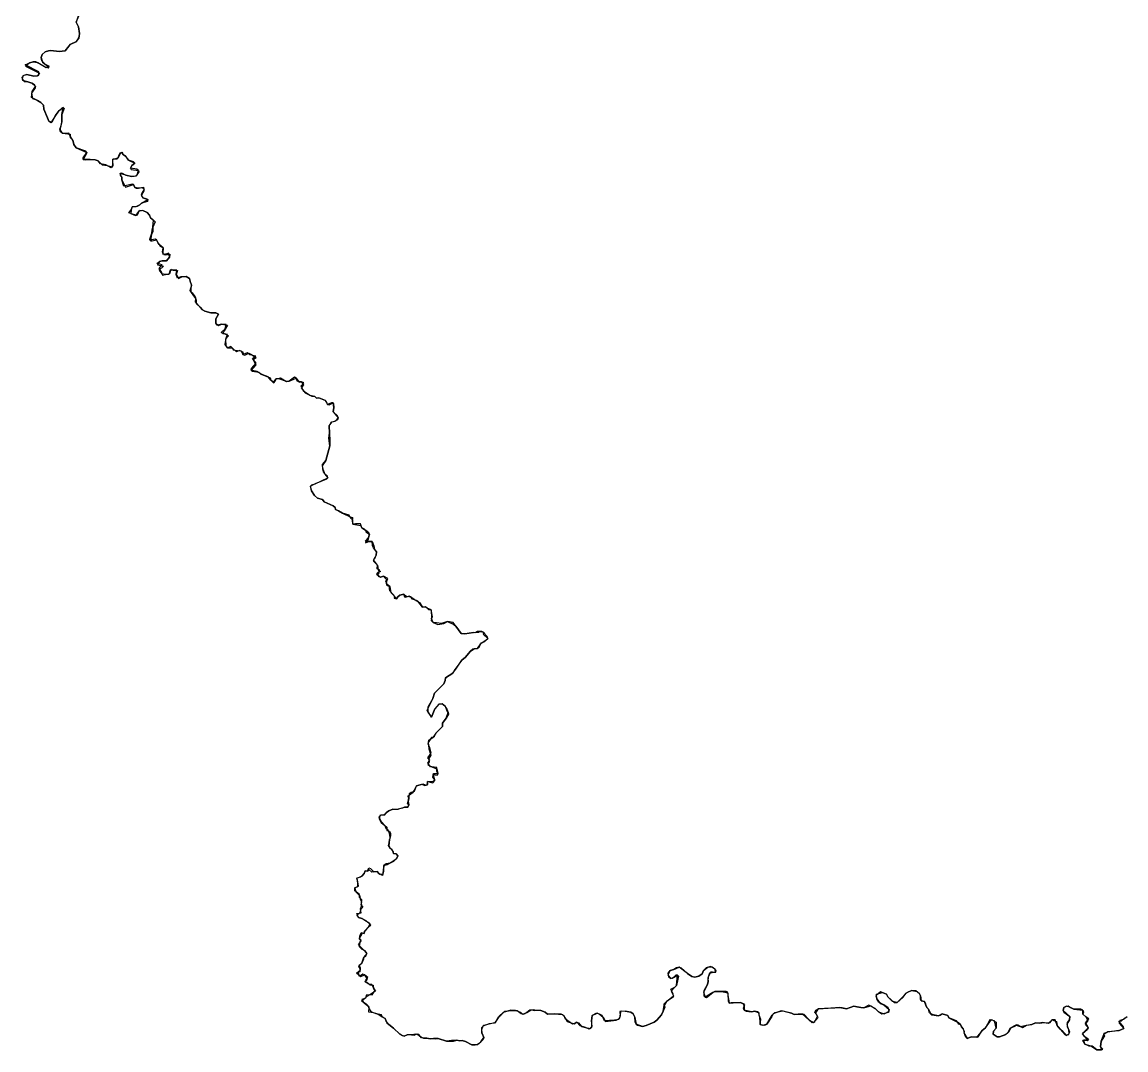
# Model space of a CAD drawing. Extents: x -74 to -34.8, y -33.8 to 5.3.
# Drawn here: x -49.611 to -48.639, y -24.707 to -23.802 of the extents above; entities that cross this region are included whole.
import ezdxf

# ---------------------------------------------------------------- set-up
doc = ezdxf.new("R2010")
doc.units = 0
doc.header["$LTSCALE"] = 2
doc.layers.add('UFEBRASIL', color=7, linetype='Continuous')

msp = doc.modelspace()

# ---------------------------------------------------------------- linework, layer by layer
at = {"layer": 'UFEBRASIL'}
for points in [[(-49.56084, -23.79488), (-49.5631, -23.80193), (-49.5611, -23.80598), (-49.56007, -23.81193), (-49.56089, -23.81591), (-49.56371, -23.81954), (-49.56875, -23.8217), (-49.57268, -23.82705), (-49.57804, -23.82769), (-49.58538, -23.8269), (-49.58749, -23.82714), (-49.59032, -23.82798), (-49.59301, -23.8303), (-49.59401, -23.83283), (-49.59266, -23.83705), (-49.59012, -23.8392), (-49.58715, -23.8423), (-49.5896, -23.8418), (-49.59853, -23.83679), (-49.60106, -23.83682), (-49.60403, -23.8375), (-49.60762, -23.84062), (-49.59548, -23.8468), (-49.59755, -23.84937), (-49.60035, -23.84945), (-49.60649, -23.84802), (-49.60997, -23.8492), (-49.61074, -23.85169), (-49.60882, -23.85394), (-49.60564, -23.8543), (-49.60221, -23.85543), (-49.59891, -23.85849), (-49.59921, -23.85978), (-49.60252, -23.86437), (-49.60149, -23.86909), (-49.59905, -23.86984), (-49.59718, -23.87072), (-49.5941, -23.87255), (-49.59193, -23.87486), (-49.59147, -23.8785), (-49.58835, -23.88619), (-49.58704, -23.88888), (-49.5841, -23.88967), (-49.58124, -23.88408), (-49.57801, -23.87955), (-49.57468, -23.87705), (-49.5736, -23.87795), (-49.5758, -23.88299), (-49.57566, -23.88962), (-49.57691, -23.89388), (-49.57738, -23.89744), (-49.57521, -23.89947), (-49.57266, -23.89993), (-49.56852, -23.90046), (-49.56835, -23.90332), (-49.56607, -23.90577), (-49.56505, -23.90955), (-49.56317, -23.91234), (-49.55363, -23.91654), (-49.55433, -23.91804), (-49.55699, -23.92273), (-49.5553, -23.92312), (-49.55076, -23.92262), (-49.54643, -23.92311), (-49.54374, -23.92398), (-49.54019, -23.92733), (-49.5358, -23.92815), (-49.53116, -23.92928), (-49.53077, -23.92657), (-49.53076, -23.92251), (-49.52948, -23.92219), (-49.52615, -23.92131), (-49.5236, -23.91623), (-49.52233, -23.91778), (-49.52018, -23.9193), (-49.51835, -23.92178), (-49.5169, -23.92335), (-49.5116, -23.9259), (-49.5141, -23.92797), (-49.5154, -23.93048), (-49.51458, -23.9316), (-49.50838, -23.93254), (-49.50805, -23.93372), (-49.51037, -23.93716), (-49.51221, -23.93769), (-49.51436, -23.93776), (-49.51936, -23.93647), (-49.52447, -23.93515), (-49.52435, -23.93652), (-49.52305, -23.93853), (-49.52284, -23.94061), (-49.51979, -23.94703), (-49.51266, -23.94469), (-49.51144, -23.94726), (-49.51025, -23.94786), (-49.50819, -23.94798), (-49.50392, -23.94717), (-49.50359, -23.95029), (-49.50565, -23.95394), (-49.50567, -23.95484), (-49.50429, -23.95644), (-49.50004, -23.95798), (-49.50021, -23.95962), (-49.50564, -23.96108), (-49.50715, -23.96271), (-49.51069, -23.96438), (-49.51371, -23.9644), (-49.51463, -23.96693), (-49.5151, -23.97034), (-49.51077, -23.97196), (-49.50924, -23.97136), (-49.50724, -23.96739), (-49.50447, -23.96772), (-49.5006, -23.96949), (-49.49858, -23.97177), (-49.49757, -23.97404), (-49.49491, -23.97612), (-49.49368, -23.9776), (-49.49564, -23.98223), (-49.49565, -23.98656), (-49.49692, -23.9884), (-49.49773, -23.99424), (-49.49624, -23.99423), (-49.49227, -23.99338), (-49.49091, -23.99638), (-49.4901, -23.99763), (-49.4893, -23.99909), (-49.4864, -24.00044), (-49.48683, -24.00526), (-49.48482, -24.00658), (-49.48057, -24.00617), (-49.48102, -24.0088), (-49.48349, -24.01192), (-49.48754, -24.0121), (-49.48966, -24.01263), (-49.49152, -24.01545), (-49.48616, -24.01663), (-49.49005, -24.02011), (-49.48779, -24.02351), (-49.48715, -24.0246), (-49.48454, -24.02388), (-49.48058, -24.02312), (-49.4796, -24.01944), (-49.4777, -24.02009), (-49.47389, -24.02055), (-49.47494, -24.02414), (-49.47312, -24.02767), (-49.46958, -24.02575), (-49.46634, -24.0259), (-49.46344, -24.02744), (-49.46245, -24.03115), (-49.46149, -24.03364), (-49.46204, -24.036), (-49.4622, -24.03912), (-49.46099, -24.04011), (-49.45838, -24.04378), (-49.4576, -24.04672), (-49.45754, -24.04949), (-49.45385, -24.0527), (-49.45193, -24.05525), (-49.44985, -24.05642), (-49.44469, -24.05779), (-49.4401, -24.05783), (-49.43782, -24.05879), (-49.4402, -24.06296), (-49.44002, -24.06683), (-49.43767, -24.06893), (-49.43487, -24.06762), (-49.42979, -24.06871), (-49.43282, -24.07361), (-49.43402, -24.07595), (-49.43213, -24.07623), (-49.42901, -24.07804), (-49.43154, -24.08108), (-49.4314, -24.08687), (-49.43001, -24.08854), (-49.42576, -24.0885), (-49.42488, -24.09027), (-49.42099, -24.09095), (-49.41782, -24.09127), (-49.41626, -24.0943), (-49.41468, -24.09498), (-49.41101, -24.09313), (-49.40888, -24.0944), (-49.40468, -24.09726), (-49.40743, -24.0992), (-49.405, -24.10358), (-49.40907, -24.10831), (-49.40787, -24.10908), (-49.40232, -24.10994), (-49.40029, -24.1117), (-49.39235, -24.11506), (-49.39185, -24.11704), (-49.3884, -24.11864), (-49.38835, -24.11742), (-49.38693, -24.11587), (-49.38318, -24.11511), (-49.37799, -24.11809), (-49.37562, -24.11778), (-49.36932, -24.11529), (-49.36665, -24.11887), (-49.36469, -24.11842), (-49.3629, -24.12136), (-49.36493, -24.12386), (-49.36143, -24.12811), (-49.35554, -24.1311), (-49.35307, -24.13132), (-49.35154, -24.13277), (-49.34948, -24.13246), (-49.34353, -24.13508), (-49.34188, -24.13839), (-49.34048, -24.13889), (-49.33696, -24.13705), (-49.33657, -24.13758), (-49.33618, -24.14103), (-49.3368, -24.14491), (-49.33246, -24.15012), (-49.33316, -24.15184), (-49.33501, -24.15306), (-49.33893, -24.15438), (-49.34035, -24.15718), (-49.34007, -24.16358), (-49.33982, -24.17009), (-49.33983, -24.17479), (-49.34346, -24.18774), (-49.34651, -24.19241), (-49.34604, -24.19553), (-49.34407, -24.19988), (-49.34154, -24.20312), (-49.34282, -24.20428), (-49.3528, -24.20831), (-49.3567, -24.21025), (-49.35684, -24.21154), (-49.35596, -24.21451), (-49.35321, -24.21863), (-49.35068, -24.2208), (-49.34636, -24.22216), (-49.3447, -24.22409), (-49.33691, -24.22756), (-49.33524, -24.22904), (-49.33474, -24.23104), (-49.33207, -24.23195), (-49.32871, -24.2342), (-49.32198, -24.23731), (-49.31982, -24.2381), (-49.32007, -24.24159), (-49.31962, -24.24381), (-49.3159, -24.24435), (-49.31271, -24.24507), (-49.31169, -24.24693), (-49.30815, -24.24946), (-49.30806, -24.25069), (-49.3049, -24.25275), (-49.30562, -24.25544), (-49.30618, -24.25692), (-49.30837, -24.26021), (-49.30559, -24.25911), (-49.30262, -24.25914), (-49.30096, -24.26294), (-49.3006, -24.26611), (-49.29871, -24.26806), (-49.29909, -24.27125), (-49.30123, -24.2751), (-49.30123, -24.2763), (-49.29793, -24.27983), (-49.29724, -24.28392), (-49.29521, -24.28543), (-49.29754, -24.28651), (-49.29867, -24.28781), (-49.29525, -24.29051), (-49.29264, -24.28969), (-49.29145, -24.29116), (-49.28943, -24.29302), (-49.29079, -24.29373), (-49.29003, -24.2962), (-49.28768, -24.29806), (-49.287, -24.29906), (-49.2861, -24.30407), (-49.28291, -24.30709), (-49.28304, -24.30886), (-49.28112, -24.30966), (-49.28004, -24.30784), (-49.2782, -24.30639), (-49.27471, -24.30548), (-49.27221, -24.30753), (-49.2719, -24.30732), (-49.26869, -24.30783), (-49.26768, -24.30944), (-49.26541, -24.31008), (-49.26071, -24.31279), (-49.25816, -24.31686), (-49.25555, -24.31666), (-49.25305, -24.31905), (-49.25044, -24.31936), (-49.25043, -24.327), (-49.25046, -24.32879), (-49.24888, -24.33051), (-49.2447, -24.33218), (-49.23954, -24.33143), (-49.23606, -24.3296), (-49.2306, -24.33211), (-49.22888, -24.33351), (-49.22429, -24.34023), (-49.22101, -24.34049), (-49.21142, -24.33888), (-49.20877, -24.33888), (-49.208, -24.33833), (-49.20427, -24.33897), (-49.20468, -24.34055), (-49.20068, -24.34441), (-49.20111, -24.34511), (-49.20418, -24.34756), (-49.20734, -24.34936), (-49.21013, -24.3532), (-49.21265, -24.35361), (-49.21387, -24.35394), (-49.21615, -24.35589), (-49.22032, -24.36089), (-49.22346, -24.36349), (-49.22972, -24.37178), (-49.23165, -24.37506), (-49.23782, -24.37902), (-49.23815, -24.38155), (-49.23946, -24.3845), (-49.24768, -24.39272), (-49.24921, -24.39744), (-49.25351, -24.40505), (-49.25348, -24.40944), (-49.25023, -24.41386), (-49.2474, -24.4063), (-49.2431, -24.40189), (-49.241, -24.40207), (-49.2373, -24.40538), (-49.23555, -24.40955), (-49.23546, -24.41104), (-49.23737, -24.41469), (-49.24052, -24.41907), (-49.24068, -24.42201), (-49.24645, -24.42778), (-49.24885, -24.43146), (-49.25018, -24.43174), (-49.25323, -24.43594), (-49.25297, -24.43861), (-49.25252, -24.44154), (-49.25089, -24.44727), (-49.25279, -24.45088), (-49.25231, -24.45301), (-49.25355, -24.45574), (-49.24999, -24.45744), (-49.2493, -24.45782), (-49.24555, -24.45939), (-49.24482, -24.46338), (-49.24532, -24.46511), (-49.24893, -24.46467), (-49.24793, -24.4677), (-49.24826, -24.47014), (-49.25035, -24.47074), (-49.25374, -24.47045), (-49.25457, -24.47392), (-49.25757, -24.47284), (-49.26067, -24.47374), (-49.26385, -24.47443), (-49.26546, -24.47933), (-49.2681, -24.48013), (-49.26982, -24.48128), (-49.27022, -24.48462), (-49.27025, -24.48566), (-49.27093, -24.48788), (-49.27013, -24.49095), (-49.27121, -24.49291), (-49.27407, -24.49302), (-49.27578, -24.49377), (-49.27968, -24.49476), (-49.28113, -24.49512), (-49.28428, -24.49482), (-49.28779, -24.49633), (-49.29001, -24.49779), (-49.29268, -24.50006), (-49.29567, -24.50031), (-49.29638, -24.50329), (-49.29473, -24.5064), (-49.2897, -24.51049), (-49.28957, -24.51342), (-49.28712, -24.5142), (-49.28643, -24.51614), (-49.28624, -24.51826), (-49.28721, -24.52161), (-49.28766, -24.52433), (-49.28796, -24.52706), (-49.28668, -24.52912), (-49.2852, -24.53001), (-49.28379, -24.53368), (-49.28138, -24.53407), (-49.27991, -24.53593), (-49.28084, -24.53802), (-49.28367, -24.54083), (-49.28654, -24.54227), (-49.29006, -24.54287), (-49.29226, -24.5443), (-49.29248, -24.54768), (-49.29254, -24.54932), (-49.29333, -24.55304), (-49.29653, -24.55145), (-49.29818, -24.54969), (-49.30114, -24.54999), (-49.30283, -24.55013), (-49.30546, -24.54784), (-49.30665, -24.54933), (-49.30857, -24.54916), (-49.30943, -24.55156), (-49.31154, -24.55368), (-49.31277, -24.5545), (-49.31599, -24.55551), (-49.31544, -24.56006), (-49.31535, -24.56329), (-49.31768, -24.56405), (-49.31686, -24.56765), (-49.31336, -24.57098), (-49.3131, -24.57391), (-49.31196, -24.57622), (-49.3126, -24.57888), (-49.31087, -24.581), (-49.31237, -24.58289), (-49.31338, -24.58607), (-49.31601, -24.58848), (-49.31455, -24.59028), (-49.3116, -24.591), (-49.30802, -24.59289), (-49.3036, -24.59695), (-49.3061, -24.59908), (-49.3092, -24.60221), (-49.30965, -24.60428), (-49.31224, -24.60361), (-49.3119, -24.60512), (-49.3141, -24.60827), (-49.31259, -24.60988), (-49.31346, -24.61198), (-49.31407, -24.61565), (-49.31173, -24.61795), (-49.31041, -24.61831), (-49.30926, -24.61923), (-49.30708, -24.62174), (-49.30974, -24.62509), (-49.31018, -24.62695), (-49.3116, -24.63029), (-49.31446, -24.63343), (-49.31296, -24.63554), (-49.31338, -24.63799), (-49.31643, -24.639), (-49.31241, -24.64197), (-49.3094, -24.6406), (-49.30835, -24.64214), (-49.30701, -24.64444), (-49.30854, -24.64693), (-49.30723, -24.64721), (-49.30419, -24.64936), (-49.30167, -24.64983), (-49.30129, -24.65288), (-49.29963, -24.65496), (-49.30451, -24.65836), (-49.30712, -24.65959), (-49.30968, -24.66199), (-49.31202, -24.66353), (-49.3079, -24.66613), (-49.30627, -24.66764), (-49.30502, -24.67062), (-49.30376, -24.67301), (-49.29943, -24.67456), (-49.29726, -24.67531), (-49.29371, -24.67773), (-49.29105, -24.67907), (-49.29018, -24.68157), (-49.28948, -24.68279), (-49.28798, -24.68441), (-49.28374, -24.68766), (-49.27813, -24.69302), (-49.27446, -24.6946), (-49.27163, -24.69338), (-49.2701, -24.69323), (-49.26568, -24.69363), (-49.26276, -24.69254), (-49.2606, -24.69456), (-49.2574, -24.69645), (-49.25441, -24.69627), (-49.25132, -24.69689), (-49.24862, -24.69682), (-49.24684, -24.69706), (-49.24444, -24.69676), (-49.23704, -24.69911), (-49.2309, -24.69896), (-49.228, -24.69828), (-49.22545, -24.69862), (-49.22326, -24.69858), (-49.22027, -24.69941), (-49.21483, -24.70223), (-49.21182, -24.70236), (-49.20985, -24.70185), (-49.20696, -24.69973), (-49.20434, -24.69592), (-49.20476, -24.69433), (-49.20596, -24.69167), (-49.20601, -24.68724), (-49.20385, -24.68509), (-49.19962, -24.68392), (-49.1936, -24.68223), (-49.19153, -24.67802), (-49.18924, -24.67606), (-49.18565, -24.67275), (-49.17927, -24.67205), (-49.17623, -24.672), (-49.17484, -24.67214), (-49.17131, -24.67475), (-49.1685, -24.67508), (-49.16637, -24.6739), (-49.16252, -24.67138), (-49.15943, -24.67218), (-49.15701, -24.67186), (-49.15395, -24.67201), (-49.1501, -24.67359), (-49.14815, -24.67528), (-49.14189, -24.67508), (-49.13844, -24.67533), (-49.13482, -24.67556), (-49.13274, -24.67813), (-49.13143, -24.68093), (-49.12982, -24.68193), (-49.12473, -24.68386), (-49.12237, -24.68245), (-49.12098, -24.68295), (-49.11835, -24.68624), (-49.11473, -24.68691), (-49.11034, -24.68802), (-49.10887, -24.68585), (-49.10943, -24.68106), (-49.10894, -24.67655), (-49.1044, -24.67452), (-49.10274, -24.67492), (-49.09916, -24.67781), (-49.09709, -24.68187), (-49.08784, -24.68067), (-49.08437, -24.67885), (-49.08417, -24.67685), (-49.08321, -24.67224), (-49.07983, -24.67261), (-49.07467, -24.67342), (-49.07285, -24.67511), (-49.07133, -24.67819), (-49.07015, -24.68396), (-49.06907, -24.68487), (-49.0644, -24.68603), (-49.06129, -24.68534), (-49.05421, -24.68238), (-49.05185, -24.6807), (-49.0477, -24.67589), (-49.04626, -24.6727), (-49.04551, -24.66764), (-49.04551, -24.6661), (-49.04332, -24.66413), (-49.03721, -24.65902), (-49.03751, -24.65739), (-49.03951, -24.65336), (-49.03611, -24.6516), (-49.03457, -24.65005), (-49.03374, -24.64086), (-49.03507, -24.64082), (-49.03852, -24.64377), (-49.04098, -24.64328), (-49.04204, -24.6393), (-49.04003, -24.63685), (-49.03701, -24.63583), (-49.03221, -24.63383), (-49.03048, -24.63433), (-49.02477, -24.63937), (-49.02109, -24.64199), (-49.01837, -24.64262), (-49.01504, -24.64188), (-49.01211, -24.63965), (-49.01076, -24.6367), (-49.00713, -24.63386), (-49.0032, -24.63351), (-49.00071, -24.63535), (-49.00067, -24.63869), (-49.0054, -24.63913), (-49.00697, -24.64343), (-49.00682, -24.64641), (-49.00733, -24.64922), (-49.01068, -24.65598), (-49.00943, -24.66037), (-49.00804, -24.66049), (-49.00271, -24.65627), (-49.00071, -24.65534), (-48.9947, -24.65528), (-48.98956, -24.65649), (-48.98939, -24.65675), (-48.98927, -24.65881), (-48.98834, -24.66537), (-48.98635, -24.66497), (-48.97863, -24.66497), (-48.9762, -24.66579), (-48.97512, -24.66805), (-48.97493, -24.67167), (-48.97329, -24.67252), (-48.96849, -24.67329), (-48.96551, -24.67276), (-48.9622, -24.67417), (-48.96213, -24.67583), (-48.96062, -24.67959), (-48.96104, -24.68237), (-48.96103, -24.68451), (-48.95687, -24.68506), (-48.9551, -24.68409), (-48.95048, -24.67607), (-48.94809, -24.67371), (-48.94087, -24.67241), (-48.93346, -24.67427), (-48.93102, -24.67565), (-48.92754, -24.67527), (-48.92243, -24.67519), (-48.91806, -24.6799), (-48.9175, -24.6805), (-48.91398, -24.68273), (-48.91267, -24.68187), (-48.9105, -24.67712), (-48.91121, -24.67518), (-48.91279, -24.67351), (-48.91178, -24.67188), (-48.90993, -24.67072), (-48.90118, -24.67008), (-48.89764, -24.66982), (-48.8951, -24.66964), (-48.89066, -24.66931), (-48.88498, -24.67044), (-48.87847, -24.66819), (-48.87581, -24.66876), (-48.8722, -24.66953), (-48.86954, -24.66967), (-48.86363, -24.66782), (-48.85957, -24.67017), (-48.85668, -24.67312), (-48.8519, -24.67501), (-48.84723, -24.67261), (-48.84812, -24.66982), (-48.85217, -24.66719), (-48.85634, -24.6647), (-48.85825, -24.66168), (-48.8585, -24.6577), (-48.85331, -24.65616), (-48.84976, -24.65779), (-48.84862, -24.65987), (-48.84292, -24.66488), (-48.8404, -24.66498), (-48.83537, -24.66073), (-48.83228, -24.65689), (-48.83045, -24.65561), (-48.82731, -24.65445), (-48.82284, -24.6553), (-48.82079, -24.65729), (-48.81992, -24.6591), (-48.81914, -24.66357), (-48.81636, -24.66411), (-48.81554, -24.6652), (-48.81512, -24.66728), (-48.81423, -24.66936), (-48.81284, -24.67098), (-48.81054, -24.67517), (-48.80968, -24.67582), (-48.80379, -24.67662), (-48.80245, -24.67623), (-48.80078, -24.67486), (-48.79559, -24.67645), (-48.7947, -24.67848), (-48.78706, -24.68241), (-48.78654, -24.68376), (-48.78459, -24.68444), (-48.78365, -24.68643), (-48.78218, -24.68806), (-48.78123, -24.69181), (-48.78084, -24.69321), (-48.77865, -24.69673), (-48.77529, -24.69524), (-48.77342, -24.69519), (-48.76906, -24.69528), (-48.76534, -24.68977), (-48.76263, -24.68725), (-48.75729, -24.67985), (-48.75309, -24.68239), (-48.75317, -24.68771), (-48.75537, -24.69012), (-48.75575, -24.69279), (-48.75242, -24.69518), (-48.75026, -24.69524), (-48.74475, -24.69325), (-48.74195, -24.69073), (-48.73998, -24.68692), (-48.73611, -24.68507), (-48.73454, -24.68448), (-48.73012, -24.68701), (-48.72636, -24.68482), (-48.72164, -24.68428), (-48.71859, -24.68301), (-48.71537, -24.68329), (-48.71075, -24.68269), (-48.706, -24.68296), (-48.70381, -24.68038), (-48.70001, -24.68169), (-48.69939, -24.68531), (-48.69526, -24.68951), (-48.6915, -24.69404), (-48.68884, -24.69254), (-48.68908, -24.6891), (-48.6904, -24.68656), (-48.69031, -24.68258), (-48.68862, -24.68036), (-48.68828, -24.67746), (-48.69403, -24.672), (-48.69348, -24.6695), (-48.69131, -24.66819), (-48.68967, -24.66787), (-48.68781, -24.6695), (-48.68468, -24.67089), (-48.67697, -24.67161), (-48.67622, -24.67342), (-48.67689, -24.67537), (-48.67432, -24.67767), (-48.67237, -24.68097), (-48.67495, -24.68405), (-48.67211, -24.68731), (-48.67281, -24.68885), (-48.67706, -24.69253), (-48.67634, -24.69395), (-48.67189, -24.69731), (-48.67314, -24.69881), (-48.6772, -24.69841), (-48.67501, -24.70179), (-48.66987, -24.7031), (-48.66748, -24.70455), (-48.66445, -24.70654), (-48.66049, -24.70676), (-48.65935, -24.70598), (-48.66117, -24.70414), (-48.66081, -24.69914), (-48.65848, -24.69326), (-48.65817, -24.69205), (-48.65498, -24.69091), (-48.64337, -24.68912), (-48.64075, -24.68803), (-48.64109, -24.6865), (-48.64531, -24.68153), (-48.64284, -24.68102), (-48.64006, -24.67886), (-48.63781, -24.67767)], [(-48.63781, -24.67767), (-48.64106, -24.68011), (-48.64422, -24.68094), (-48.64478, -24.68306), (-48.64075, -24.68803), (-48.64337, -24.68912), (-48.64506, -24.6899), (-48.65498, -24.69091), (-48.65848, -24.69326), (-48.65778, -24.69431), (-48.66081, -24.69914), (-48.66117, -24.70414), (-48.66049, -24.70676), (-48.66445, -24.70654), (-48.66851, -24.70337), (-48.67128, -24.70347), (-48.67501, -24.70179), (-48.67609, -24.69776), (-48.67189, -24.69731), (-48.67364, -24.69659), (-48.67706, -24.69253), (-48.6763, -24.69139), (-48.67211, -24.68731), (-48.67237, -24.686), (-48.67445, -24.68284), (-48.67147, -24.6793), (-48.67432, -24.67767), (-48.67689, -24.67537), (-48.67697, -24.67161), (-48.67872, -24.67089), (-48.68468, -24.67089), (-48.68823, -24.66914), (-48.69131, -24.66819), (-48.69348, -24.6695), (-48.69403, -24.672), (-48.69347, -24.67345), (-48.68828, -24.67746), (-48.68862, -24.68036), (-48.69084, -24.68398), (-48.6904, -24.68656), (-48.6887, -24.69072), (-48.68989, -24.69385), (-48.69256, -24.69335), (-48.69667, -24.68847), (-48.69939, -24.68531), (-48.70114, -24.68038), (-48.70381, -24.68038), (-48.70742, -24.68359), (-48.71239, -24.68269), (-48.71537, -24.68329), (-48.71859, -24.68301), (-48.72164, -24.68428), (-48.72798, -24.68551), (-48.73184, -24.68651), (-48.73611, -24.68507), (-48.73712, -24.68611), (-48.74107, -24.68797), (-48.7431, -24.69209), (-48.74475, -24.69325), (-48.75026, -24.69524), (-48.75242, -24.69518), (-48.75575, -24.69279), (-48.75537, -24.69012), (-48.75317, -24.68771), (-48.75454, -24.68121), (-48.75887, -24.68028), (-48.76263, -24.68725), (-48.76534, -24.68977), (-48.77048, -24.69596), (-48.77529, -24.69524), (-48.77865, -24.69673), (-48.77975, -24.69538), (-48.78123, -24.69181), (-48.78115, -24.69054), (-48.78218, -24.68806), (-48.78365, -24.68643), (-48.78459, -24.68444), (-48.78706, -24.68241), (-48.78821, -24.68119), (-48.7947, -24.67848), (-48.79559, -24.67645), (-48.80078, -24.67486), (-48.80379, -24.67662), (-48.80823, -24.67578), (-48.81081, -24.67497), (-48.81192, -24.67414), (-48.81284, -24.67098), (-48.81423, -24.66936), (-48.81512, -24.66728), (-48.81636, -24.66411), (-48.81914, -24.66357), (-48.81987, -24.66235), (-48.81992, -24.6591), (-48.82079, -24.65729), (-48.82399, -24.6548), (-48.82731, -24.65445), (-48.83045, -24.65561), (-48.83228, -24.65689), (-48.83679, -24.66136), (-48.8404, -24.66498), (-48.84437, -24.66421), (-48.84862, -24.65987), (-48.84976, -24.65779), (-48.85501, -24.65571), (-48.8592, -24.6591), (-48.85825, -24.66168), (-48.8554, -24.66574), (-48.85217, -24.66719), (-48.84724, -24.67112), (-48.84788, -24.67388), (-48.85387, -24.67515), (-48.85668, -24.67312), (-48.85957, -24.67017), (-48.86539, -24.66733), (-48.86954, -24.66967), (-48.8722, -24.66953), (-48.87847, -24.66819), (-48.88498, -24.67044), (-48.88888, -24.66967), (-48.89066, -24.66931), (-48.89875, -24.6699), (-48.90993, -24.67072), (-48.91235, -24.67397), (-48.9116, -24.67538), (-48.91023, -24.67787), (-48.91047, -24.67839), (-48.91398, -24.68273), (-48.91526, -24.68291), (-48.92387, -24.67486), (-48.93102, -24.67565), (-48.93346, -24.67427), (-48.94247, -24.67228), (-48.9496, -24.67485), (-48.95065, -24.67732), (-48.9551, -24.68409), (-48.95845, -24.68528), (-48.96103, -24.68451), (-48.96104, -24.68237), (-48.96108, -24.67809), (-48.9622, -24.67417), (-48.96329, -24.67322), (-48.96551, -24.67276), (-48.96849, -24.67329), (-48.97493, -24.67167), (-48.97546, -24.67008), (-48.97443, -24.66683), (-48.9762, -24.66579), (-48.97863, -24.66497), (-48.98786, -24.6659), (-48.98894, -24.66419), (-48.98909, -24.65721), (-48.99009, -24.6557), (-48.99082, -24.65526), (-49.00071, -24.65534), (-49.0026, -24.65621), (-49.00943, -24.66037), (-49.01017, -24.65942), (-49.01031, -24.65437), (-49.00733, -24.64922), (-49.00682, -24.64641), (-49.00629, -24.64216), (-49.00412, -24.6378), (-49.00205, -24.63842), (-49.00001, -24.63835), (-48.99969, -24.63712), (-49.00071, -24.63535), (-49.00468, -24.63324), (-49.00836, -24.63456), (-49.01076, -24.6367), (-49.01211, -24.63965), (-49.01504, -24.64188), (-49.01837, -24.64262), (-49.02109, -24.64199), (-49.02477, -24.63937), (-49.03221, -24.63383), (-49.03468, -24.6345), (-49.03701, -24.63583), (-49.04003, -24.63685), (-49.04229, -24.64057), (-49.03984, -24.64391), (-49.03729, -24.643), (-49.03374, -24.64086), (-49.03287, -24.64194), (-49.03457, -24.65005), (-49.03611, -24.6516), (-49.03927, -24.655), (-49.03721, -24.65902), (-49.0374, -24.66042), (-49.04332, -24.66413), (-49.04551, -24.66764), (-49.04484, -24.66904), (-49.04626, -24.6727), (-49.0477, -24.67589), (-49.05185, -24.6807), (-49.05421, -24.68238), (-49.06129, -24.68534), (-49.0644, -24.68603), (-49.07015, -24.68396), (-49.07085, -24.68239), (-49.07141, -24.67773), (-49.07285, -24.67511), (-49.07467, -24.67342), (-49.07983, -24.67261), (-49.08441, -24.67298), (-49.08417, -24.67685), (-49.08524, -24.67993), (-49.08907, -24.68054), (-49.09809, -24.68116), (-49.10009, -24.67633), (-49.10441, -24.67452), (-49.10559, -24.67471), (-49.10894, -24.67655), (-49.10943, -24.68106), (-49.10931, -24.68698), (-49.11159, -24.68835), (-49.11473, -24.68691), (-49.11943, -24.68556), (-49.12237, -24.68245), (-49.12473, -24.68386), (-49.12617, -24.68418), (-49.13224, -24.67976), (-49.13349, -24.6766), (-49.13607, -24.67525), (-49.13844, -24.67533), (-49.14189, -24.67508), (-49.14815, -24.67528), (-49.1501, -24.67359), (-49.15395, -24.67201), (-49.15788, -24.67193), (-49.16087, -24.67151), (-49.16379, -24.67188), (-49.16637, -24.6739), (-49.16985, -24.6756), (-49.17238, -24.67344), (-49.17623, -24.672), (-49.17927, -24.67205), (-49.18054, -24.67165), (-49.18712, -24.6737), (-49.19037, -24.67688), (-49.19206, -24.67941), (-49.19496, -24.68333), (-49.19962, -24.68392), (-49.20501, -24.68596), (-49.20635, -24.68895), (-49.20596, -24.69167), (-49.20434, -24.69592), (-49.20485, -24.6975), (-49.20792, -24.70091), (-49.20985, -24.70185), (-49.21182, -24.70236), (-49.21483, -24.70223), (-49.22027, -24.69941), (-49.22326, -24.69858), (-49.22545, -24.69862), (-49.228, -24.69828), (-49.23268, -24.69856), (-49.23704, -24.69911), (-49.24444, -24.69676), (-49.24862, -24.69682), (-49.25132, -24.69689), (-49.25441, -24.69627), (-49.2574, -24.69645), (-49.2591, -24.69601), (-49.26137, -24.69312), (-49.26426, -24.69276), (-49.26718, -24.69336), (-49.27163, -24.69338), (-49.27446, -24.6946), (-49.27568, -24.69438), (-49.27813, -24.69302), (-49.28374, -24.68766), (-49.28798, -24.68441), (-49.29018, -24.68157), (-49.29105, -24.67907), (-49.29371, -24.67773), (-49.29416, -24.67588), (-49.29726, -24.67531), (-49.30124, -24.67414), (-49.3054, -24.67365), (-49.30502, -24.66903), (-49.3079, -24.6671), (-49.30949, -24.66553), (-49.31132, -24.66213), (-49.30815, -24.66086), (-49.30718, -24.65798), (-49.30262, -24.65813), (-49.29988, -24.65404), (-49.30171, -24.65162), (-49.30274, -24.64909), (-49.30551, -24.64896), (-49.30854, -24.64693), (-49.30824, -24.64526), (-49.30638, -24.64285), (-49.3094, -24.6406), (-49.31067, -24.64019), (-49.31371, -24.64206), (-49.31471, -24.63804), (-49.31299, -24.6365), (-49.31287, -24.63433), (-49.31407, -24.63207), (-49.3116, -24.63029), (-49.30974, -24.62509), (-49.30813, -24.6241), (-49.30708, -24.62174), (-49.31041, -24.61831), (-49.31235, -24.61664), (-49.31462, -24.61426), (-49.31227, -24.6108), (-49.31368, -24.60918), (-49.31346, -24.60671), (-49.31224, -24.60361), (-49.30965, -24.60428), (-49.3092, -24.60221), (-49.30799, -24.60139), (-49.3061, -24.59908), (-49.30416, -24.59572), (-49.30979, -24.59226), (-49.3116, -24.591), (-49.31455, -24.59028), (-49.31594, -24.58671), (-49.31235, -24.58607), (-49.31277, -24.58253), (-49.31151, -24.57969), (-49.31196, -24.57757), (-49.31171, -24.57463), (-49.31376, -24.57229), (-49.31355, -24.56999), (-49.31768, -24.56664), (-49.31768, -24.56405), (-49.31464, -24.56245), (-49.3152, -24.55862), (-49.31599, -24.55551), (-49.31154, -24.55368), (-49.30943, -24.55156), (-49.30857, -24.54916), (-49.30665, -24.54933), (-49.30557, -24.54639), (-49.30409, -24.54698), (-49.30114, -24.54999), (-49.29818, -24.54969), (-49.29653, -24.55145), (-49.29573, -24.55209), (-49.29293, -24.5518), (-49.29248, -24.54768), (-49.29222, -24.54676), (-49.29226, -24.5443), (-49.28917, -24.54348), (-49.28568, -24.54134), (-49.28262, -24.53945), (-49.28084, -24.53802), (-49.27991, -24.53593), (-49.28138, -24.53407), (-49.28379, -24.53368), (-49.28366, -24.53227), (-49.28668, -24.52912), (-49.288, -24.52665), (-49.28766, -24.52433), (-49.28721, -24.52161), (-49.28665, -24.5203), (-49.28711, -24.51749), (-49.28743, -24.51523), (-49.2883, -24.51331), (-49.29009, -24.51204), (-49.29121, -24.50943), (-49.29463, -24.50549), (-49.29646, -24.5019), (-49.29454, -24.4998), (-49.29149, -24.4999), (-49.29001, -24.49779), (-49.28779, -24.49633), (-49.28428, -24.49482), (-49.27968, -24.49476), (-49.27802, -24.49413), (-49.27407, -24.49302), (-49.27121, -24.49291), (-49.27013, -24.49095), (-49.27134, -24.49018), (-49.27093, -24.48788), (-49.27022, -24.48462), (-49.27122, -24.48333), (-49.26857, -24.4814), (-49.26632, -24.47991), (-49.26529, -24.47773), (-49.26308, -24.47383), (-49.25911, -24.47279), (-49.25607, -24.47389), (-49.25343, -24.47301), (-49.25374, -24.47045), (-49.24899, -24.47151), (-49.24692, -24.4691), (-49.24912, -24.46653), (-49.24849, -24.4634), (-49.24482, -24.46338), (-49.24554, -24.46153), (-49.2456, -24.45818), (-49.24999, -24.45744), (-49.25126, -24.45744), (-49.25337, -24.45421), (-49.25168, -24.45157), (-49.25344, -24.44955), (-49.25052, -24.44542), (-49.25218, -24.43991), (-49.25324, -24.43761), (-49.25266, -24.43415), (-49.24885, -24.43146), (-49.24771, -24.43048), (-49.24645, -24.42778), (-49.24068, -24.42201), (-49.24052, -24.41907), (-49.23737, -24.41469), (-49.23555, -24.40955), (-49.23645, -24.40848), (-49.23785, -24.40447), (-49.241, -24.40207), (-49.24372, -24.40218), (-49.2474, -24.4063), (-49.25023, -24.41386), (-49.25396, -24.40766), (-49.25243, -24.404), (-49.24921, -24.39744), (-49.24768, -24.39272), (-49.23946, -24.3845), (-49.23815, -24.38155), (-49.23782, -24.37902), (-49.23165, -24.37506), (-49.22837, -24.37061), (-49.22346, -24.36349), (-49.22032, -24.36089), (-49.21615, -24.35589), (-49.21265, -24.35361), (-49.21013, -24.3532), (-49.20846, -24.35226), (-49.20657, -24.34838), (-49.20418, -24.34756), (-49.20068, -24.34441), (-49.20121, -24.3427), (-49.20476, -24.33898), (-49.20595, -24.33825), (-49.20994, -24.33828), (-49.21199, -24.33958), (-49.21337, -24.33923), (-49.22101, -24.34049), (-49.22429, -24.34023), (-49.22888, -24.33351), (-49.23121, -24.33039), (-49.23606, -24.3296), (-49.24137, -24.3313), (-49.24577, -24.33079), (-49.24888, -24.33051), (-49.25043, -24.327), (-49.2494, -24.32546), (-49.25044, -24.31936), (-49.25424, -24.31792), (-49.25555, -24.31666), (-49.25816, -24.31686), (-49.26218, -24.31175), (-49.26541, -24.31008), (-49.26869, -24.30783), (-49.26982, -24.30718), (-49.2735, -24.30839), (-49.27387, -24.30809), (-49.27471, -24.30548), (-49.2782, -24.30639), (-49.28004, -24.30784), (-49.28112, -24.30966), (-49.28291, -24.30709), (-49.28364, -24.30598), (-49.2869, -24.3026), (-49.28768, -24.29806), (-49.28917, -24.29807), (-49.29003, -24.2962), (-49.28943, -24.29302), (-49.28871, -24.29179), (-49.29264, -24.28969), (-49.29525, -24.29051), (-49.29676, -24.29026), (-49.29754, -24.28651), (-49.29657, -24.28753), (-49.29602, -24.28418), (-49.29815, -24.28306), (-49.29793, -24.27983), (-49.30123, -24.2751), (-49.30013, -24.274), (-49.29909, -24.27125), (-49.29871, -24.26806), (-49.30121, -24.2647), (-49.30218, -24.26253), (-49.30262, -24.25914), (-49.30559, -24.25911), (-49.30867, -24.25867), (-49.30562, -24.25544), (-49.3049, -24.25275), (-49.30537, -24.25143), (-49.30815, -24.24946), (-49.30921, -24.24833), (-49.31169, -24.24693), (-49.31271, -24.2434), (-49.31721, -24.24358), (-49.31962, -24.24381), (-49.31951, -24.23996), (-49.32121, -24.23877), (-49.32268, -24.23598), (-49.32871, -24.2342), (-49.33207, -24.23195), (-49.33474, -24.23104), (-49.33524, -24.22904), (-49.33691, -24.22756), (-49.3447, -24.22409), (-49.34636, -24.22216), (-49.35068, -24.2208), (-49.35321, -24.21863), (-49.35596, -24.21451), (-49.3567, -24.21025), (-49.35576, -24.20907), (-49.3528, -24.20831), (-49.34154, -24.20312), (-49.34187, -24.20161), (-49.34499, -24.19857), (-49.34604, -24.19553), (-49.34632, -24.19119), (-49.34346, -24.18774), (-49.33983, -24.17479), (-49.34054, -24.16823), (-49.34007, -24.16358), (-49.34035, -24.15718), (-49.3378, -24.1537), (-49.33501, -24.15306), (-49.33246, -24.15012), (-49.33311, -24.14857), (-49.3368, -24.14491), (-49.33618, -24.14103), (-49.33696, -24.13705), (-49.33847, -24.13694), (-49.34188, -24.13839), (-49.34232, -24.13672), (-49.34353, -24.13508), (-49.34948, -24.13246), (-49.35154, -24.13277), (-49.35307, -24.13132), (-49.35737, -24.13042), (-49.36295, -24.12684), (-49.36493, -24.12209), (-49.36271, -24.1195), (-49.36469, -24.11842), (-49.36832, -24.11814), (-49.36932, -24.11529), (-49.37085, -24.11438), (-49.37562, -24.11778), (-49.37799, -24.11809), (-49.38473, -24.11597), (-49.38693, -24.11587), (-49.3884, -24.11864), (-49.3891, -24.11963), (-49.39185, -24.11704), (-49.39395, -24.1141), (-49.40029, -24.1117), (-49.40393, -24.1093), (-49.40915, -24.10826), (-49.40871, -24.10689), (-49.4047, -24.10215), (-49.40782, -24.09793), (-49.40488, -24.09585), (-49.4103, -24.09467), (-49.41221, -24.09286), (-49.41626, -24.0943), (-49.41571, -24.09277), (-49.41926, -24.09082), (-49.42199, -24.09217), (-49.42576, -24.0885), (-49.42701, -24.08728), (-49.43001, -24.08854), (-49.43184, -24.0856), (-49.43096, -24.07999), (-49.42996, -24.07682), (-49.43402, -24.07595), (-49.43539, -24.07509), (-49.43201, -24.07196), (-49.4311, -24.06812), (-49.43487, -24.06762), (-49.43898, -24.06875), (-49.44002, -24.06683), (-49.4402, -24.06296), (-49.43782, -24.05879), (-49.4401, -24.05783), (-49.44469, -24.05779), (-49.44985, -24.05642), (-49.45193, -24.05525), (-49.45385, -24.0527), (-49.45794, -24.04843), (-49.45765, -24.04514), (-49.45957, -24.04269), (-49.4622, -24.03912), (-49.46266, -24.03817), (-49.46204, -24.036), (-49.46126, -24.03305), (-49.46245, -24.03115), (-49.46343, -24.0275), (-49.46634, -24.0259), (-49.47109, -24.02617), (-49.47376, -24.02731), (-49.47494, -24.02414), (-49.47438, -24.02006), (-49.4777, -24.02009), (-49.48036, -24.02008), (-49.48157, -24.02406), (-49.48454, -24.02388), (-49.48779, -24.02351), (-49.4876, -24.02211), (-49.49015, -24.01866), (-49.48735, -24.01536), (-49.49207, -24.01426), (-49.48966, -24.01263), (-49.48754, -24.0121), (-49.48349, -24.01192), (-49.48102, -24.0088), (-49.48142, -24.00522), (-49.48618, -24.00658), (-49.48721, -24.00399), (-49.4864, -24.00044), (-49.4901, -23.99763), (-49.49091, -23.99638), (-49.49227, -23.99338), (-49.49324, -23.99304), (-49.49812, -23.99381), (-49.49835, -23.99289), (-49.49645, -23.98755), (-49.49635, -23.98504), (-49.49564, -23.98223), (-49.49491, -23.97612), (-49.49549, -23.97585), (-49.49757, -23.97404), (-49.49858, -23.97177), (-49.5006, -23.96949), (-49.50447, -23.96772), (-49.50818, -23.96841), (-49.51077, -23.97196), (-49.51185, -23.97137), (-49.51673, -23.96971), (-49.51463, -23.96693), (-49.51339, -23.96427), (-49.50911, -23.96392), (-49.50715, -23.96271), (-49.50564, -23.96108), (-49.50004, -23.95798), (-49.50135, -23.95732), (-49.50429, -23.95644), (-49.50565, -23.95394), (-49.50516, -23.95283), (-49.50291, -23.94854), (-49.50564, -23.94761), (-49.50819, -23.94798), (-49.51144, -23.94726), (-49.51266, -23.94469), (-49.51388, -23.94442), (-49.5211, -23.9461), (-49.52284, -23.94061), (-49.52305, -23.93853), (-49.52447, -23.93515), (-49.52332, -23.93442), (-49.51936, -23.93647), (-49.51436, -23.93776), (-49.51037, -23.93716), (-49.5094, -23.93638), (-49.50838, -23.93254), (-49.5096, -23.93134), (-49.5154, -23.93048), (-49.5141, -23.92797), (-49.5116, -23.9259), (-49.51254, -23.92471), (-49.5169, -23.92335), (-49.5189, -23.92067), (-49.5214, -23.91887), (-49.52234, -23.91656), (-49.52463, -23.91709), (-49.52699, -23.92243), (-49.53076, -23.92251), (-49.53118, -23.92393), (-49.5309, -23.9281), (-49.53221, -23.93011), (-49.53693, -23.92754), (-49.54174, -23.92647), (-49.54374, -23.92398), (-49.54643, -23.92311), (-49.55076, -23.92262), (-49.55699, -23.92273), (-49.55701, -23.92126), (-49.55363, -23.91654), (-49.55446, -23.9153), (-49.56317, -23.91234), (-49.56505, -23.90955), (-49.56607, -23.90577), (-49.56882, -23.90171), (-49.56952, -23.89946), (-49.57266, -23.89993), (-49.57521, -23.89947), (-49.57753, -23.89598), (-49.57638, -23.89299), (-49.57566, -23.88962), (-49.5758, -23.88299), (-49.57468, -23.87705), (-49.57586, -23.87753), (-49.57869, -23.88029), (-49.58124, -23.88408), (-49.58535, -23.89043), (-49.58704, -23.88888), (-49.58835, -23.88619), (-49.59147, -23.87851), (-49.59193, -23.87486), (-49.5941, -23.87255), (-49.59718, -23.87072), (-49.59905, -23.86984), (-49.60246, -23.86828), (-49.60196, -23.86286), (-49.59891, -23.85849), (-49.59972, -23.85709), (-49.60221, -23.85543), (-49.60564, -23.8543), (-49.61013, -23.85319), (-49.61057, -23.85025), (-49.60891, -23.84859), (-49.60649, -23.84802), (-49.60035, -23.84945), (-49.59588, -23.84842), (-49.596, -23.8456), (-49.60804, -23.83938), (-49.60403, -23.8375), (-49.60106, -23.83682), (-49.59687, -23.8374), (-49.5896, -23.8418), (-49.58666, -23.84079), (-49.59012, -23.8392), (-49.59327, -23.83578), (-49.59401, -23.83283), (-49.59301, -23.8303), (-49.59032, -23.82798), (-49.58749, -23.82714), (-49.58538, -23.8269), (-49.57804, -23.82769), (-49.57268, -23.82705), (-49.56821, -23.82106), (-49.56243, -23.81849), (-49.56055, -23.81492), (-49.56007, -23.81193), (-49.5611, -23.80598), (-49.5631, -23.80193), (-49.55968, -23.79361)]]:
    msp.add_lwpolyline(points, dxfattribs=at)

doc.saveas('drawing.dxf')
